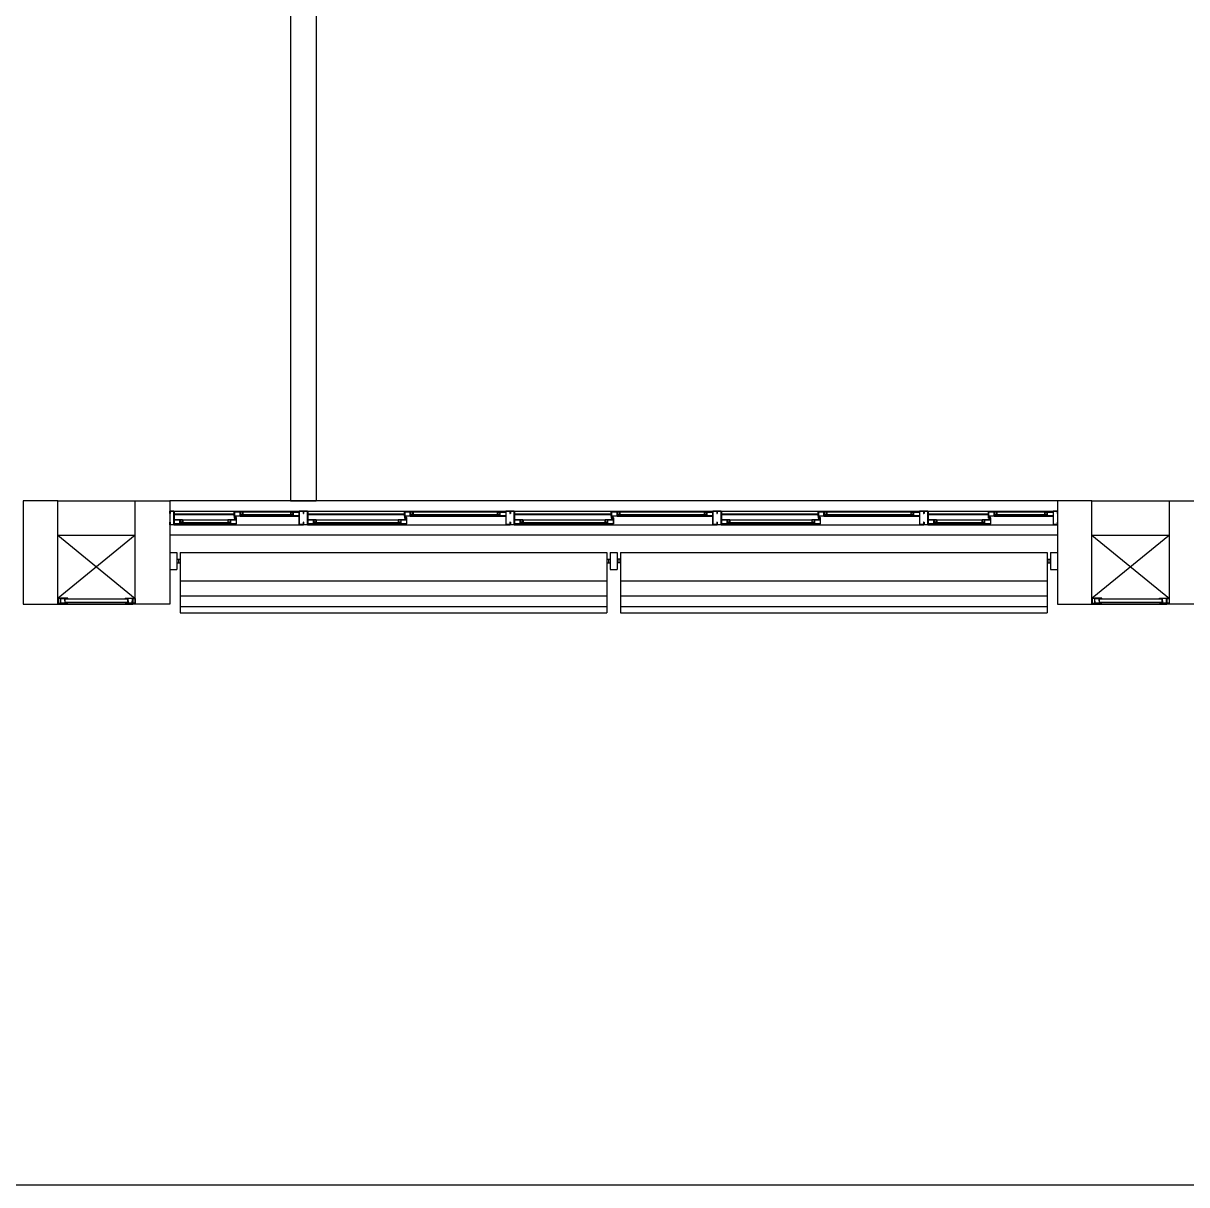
# Model space of a CAD drawing. Header units: millimetres. Extents: x 1887 to 2405, y 1100 to 1335.
# Drawn here: x 2166.76 to 2173.51, y 1251.63 to 1258.37 of the extents above; entities that cross this region are included whole.
import ezdxf

# ---------------------------------------------------------------- set-up
doc = ezdxf.new("R2010")
doc.units = ezdxf.units.MM
for name, color, linetype in [('AR-ALV', 2, 'Continuous'), ('AR-CALÇADA', 1, 'Continuous'), ('AR-ESQ', 1, 'Continuous'), ('AR-ESTC', 3, 'Continuous'), ('AR-PORTA', 1, 'Continuous'), ('AR-SHAFT', 1, 'Continuous'), ('BR-LINHAS', 1, 'Continuous'), ('BR-MONTANTE', 242, 'Continuous'), ('BR-PAINEL', 1, 'Continuous'), ('BR-SUPORTE', 1, 'Continuous'), ('DT-ESQ-BAGUETE-C', 2, 'Continuous'), ('DT-ESQ-BAGUETE-V', 1, 'Continuous'), ('DT-ESQ-CHAPA DOBRADA-V', 1, 'Continuous'), ('DT-ESQ-PERFIL CADEIRA-C', 2, 'Continuous'), ('DT-ESQ-PERFIL CADEIRA-V', 1, 'Continuous'), ('DT-ESQ-PERFIL U SIMPLES-C', 2, 'Continuous'), ('DT-ESQ-PERFIL U-C', 2, 'Continuous'), ('DT-ESQ-PERFIL U-V', 1, 'Continuous'), ('DT-ESQ-VENEZIANA-C', 2, 'Continuous'), ('DT-ESQ-VENEZIANA-V', 2, 'Continuous'), ('DT-ESQ-VIDRO-C', 2, 'Continuous')]:
    doc.layers.add(name, color=color, linetype=linetype)

# ---------------------------------------------------------------- blocks, each defined once
blk = doc.blocks.new('EF40-P')
at = {"layer": 'DT-ESQ-BAGUETE-C', "color": 2, "ltscale": 0.1}
for points in [[(0.4225, -0.08), (0.409, -0.08), (0.409, -0.0785), (0.422, -0.0785, 0.414214), (0.4225, -0.078), (0.4225, -0.067, 0.414214), (0.422, -0.0665), (0.409, -0.0665), (0.409, -0.065), (0.4225, -0.065, -0.414214), (0.424, -0.0665), (0.424, -0.0785, -0.414214)], [(0.7015, -0.08), (0.715, -0.08), (0.715, -0.0785), (0.702, -0.0785, -0.414214), (0.7015, -0.078), (0.7015, -0.067, -0.414214), (0.702, -0.0665), (0.715, -0.0665), (0.715, -0.065), (0.7015, -0.065, 0.414214), (0.7, -0.0665), (0.7, -0.0785, 0.414214)], [(1.41, -0.08), (1.3965, -0.08), (1.3965, -0.0785), (1.4095, -0.0785, 0.414214), (1.41, -0.078), (1.41, -0.067, 0.414214), (1.4095, -0.0665), (1.3965, -0.0665), (1.3965, -0.065), (1.41, -0.065, -0.414214), (1.4115, -0.0665), (1.4115, -0.0785, -0.414214)], [(1.9015, -0.08), (1.915, -0.08), (1.915, -0.0785), (1.902, -0.0785, -0.414214), (1.9015, -0.078), (1.9015, -0.067, -0.414214), (1.902, -0.0665), (1.915, -0.0665), (1.915, -0.065), (1.9015, -0.065, 0.414214), (1.9, -0.0665), (1.9, -0.0785, 0.414214)], [(2.61, -0.08), (2.5965, -0.08), (2.5965, -0.0785), (2.6095, -0.0785, 0.414214), (2.61, -0.078), (2.61, -0.067, 0.414214), (2.6095, -0.0665), (2.5965, -0.0665), (2.5965, -0.065), (2.61, -0.065, -0.414214), (2.6115, -0.0665), (2.6115, -0.0785, -0.414214)], [(3.1015, -0.08), (3.115, -0.08), (3.115, -0.0785), (3.102, -0.0785, -0.414214), (3.1015, -0.078), (3.1015, -0.067, -0.414214), (3.102, -0.0665), (3.115, -0.0665), (3.115, -0.065), (3.1015, -0.065, 0.414214), (3.1, -0.0665), (3.1, -0.0785, 0.414214)], [(3.81, -0.08), (3.7965, -0.08), (3.7965, -0.0785), (3.8095, -0.0785, 0.414214), (3.81, -0.078), (3.81, -0.067, 0.414214), (3.8095, -0.0665), (3.7965, -0.0665), (3.7965, -0.065), (3.81, -0.065, -0.414214), (3.8115, -0.0665), (3.8115, -0.0785, -0.414214)], [(4.3015, -0.08), (4.315, -0.08), (4.315, -0.0785), (4.302, -0.0785, -0.414214), (4.3015, -0.078), (4.3015, -0.067, -0.414214), (4.302, -0.0665), (4.315, -0.0665), (4.315, -0.065), (4.3015, -0.065, 0.414214), (4.3, -0.0665), (4.3, -0.0785, 0.414214)], [(4.7975, -0.08), (4.784, -0.08), (4.784, -0.0785), (4.797, -0.0785, 0.414214), (4.7975, -0.078), (4.7975, -0.067, 0.414214), (4.797, -0.0665), (4.784, -0.0665), (4.784, -0.065), (4.7975, -0.065, -0.414214), (4.799, -0.0665), (4.799, -0.0785, -0.414214)], [(5.0765, -0.08), (5.09, -0.08), (5.09, -0.0785), (5.077, -0.0785, -0.414214), (5.0765, -0.078), (5.0765, -0.067, -0.414214), (5.077, -0.0665), (5.09, -0.0665), (5.09, -0.065), (5.0765, -0.065, 0.414214), (5.075, -0.0665), (5.075, -0.0785, 0.414214)], [(0.0735, -0.125), (0.06, -0.125), (0.06, -0.1235), (0.073, -0.1235, 0.414214), (0.0735, -0.123), (0.0735, -0.112, 0.414214), (0.073, -0.1115), (0.06, -0.1115), (0.06, -0.11), (0.0735, -0.11, -0.414214), (0.075, -0.1115), (0.075, -0.1235, -0.414214)], [(0.339, -0.125), (0.3525, -0.125), (0.3525, -0.1235), (0.3395, -0.1235, -0.414214), (0.339, -0.123), (0.339, -0.112, -0.414214), (0.3395, -0.1115), (0.3525, -0.1115), (0.3525, -0.11), (0.339, -0.11, 0.414214), (0.3375, -0.1115), (0.3375, -0.1235, 0.414214)], [(0.8485, -0.125), (0.835, -0.125), (0.835, -0.1235), (0.848, -0.1235, 0.414214), (0.8485, -0.123), (0.8485, -0.112, 0.414214), (0.848, -0.1115), (0.835, -0.1115), (0.835, -0.11), (0.8485, -0.11, -0.414214), (0.85, -0.1115), (0.85, -0.1235, -0.414214)], [(1.3265, -0.125), (1.34, -0.125), (1.34, -0.1235), (1.327, -0.1235, -0.414214), (1.3265, -0.123), (1.3265, -0.112, -0.414214), (1.327, -0.1115), (1.34, -0.1115), (1.34, -0.11), (1.3265, -0.11, 0.414214), (1.325, -0.1115), (1.325, -0.1235, 0.414214)], [(2.0485, -0.125), (2.035, -0.125), (2.035, -0.1235), (2.048, -0.1235, 0.414214), (2.0485, -0.123), (2.0485, -0.112, 0.414214), (2.048, -0.1115), (2.035, -0.1115), (2.035, -0.11), (2.0485, -0.11, -0.414214), (2.05, -0.1115), (2.05, -0.1235, -0.414214)], [(2.5265, -0.125), (2.54, -0.125), (2.54, -0.1235), (2.527, -0.1235, -0.414214), (2.5265, -0.123), (2.5265, -0.112, -0.414214), (2.527, -0.1115), (2.54, -0.1115), (2.54, -0.11), (2.5265, -0.11, 0.414214), (2.525, -0.1115), (2.525, -0.1235, 0.414214)], [(3.2485, -0.125), (3.235, -0.125), (3.235, -0.1235), (3.248, -0.1235, 0.414214), (3.2485, -0.123), (3.2485, -0.112, 0.414214), (3.248, -0.1115), (3.235, -0.1115), (3.235, -0.11), (3.2485, -0.11, -0.414214), (3.25, -0.1115), (3.25, -0.1235, -0.414214)], [(3.7265, -0.125), (3.74, -0.125), (3.74, -0.1235), (3.727, -0.1235, -0.414214), (3.7265, -0.123), (3.7265, -0.112, -0.414214), (3.727, -0.1115), (3.74, -0.1115), (3.74, -0.11), (3.7265, -0.11, 0.414214), (3.725, -0.1115), (3.725, -0.1235, 0.414214)], [(4.4485, -0.125), (4.435, -0.125), (4.435, -0.1235), (4.448, -0.1235, 0.414214), (4.4485, -0.123), (4.4485, -0.112, 0.414214), (4.448, -0.1115), (4.435, -0.1115), (4.435, -0.11), (4.4485, -0.11, -0.414214), (4.45, -0.1115), (4.45, -0.1235, -0.414214)], [(4.714, -0.125), (4.7275, -0.125), (4.7275, -0.1235), (4.7145, -0.1235, -0.414214), (4.714, -0.123), (4.714, -0.112, -0.414214), (4.7145, -0.1115), (4.7275, -0.1115), (4.7275, -0.11), (4.714, -0.11, 0.414214), (4.7125, -0.1115), (4.7125, -0.1235, 0.414214)]]:
    blk.add_lwpolyline(points, format="xyb", close=True, dxfattribs=at)
at = {"layer": 'DT-ESQ-BAGUETE-V', "ltscale": 0.1}
for p, q in [((0.4225, -0.065), (0.7015, -0.065)), ((1.41, -0.065), (1.9015, -0.065)), ((2.61, -0.065), (3.1015, -0.065)), ((3.81, -0.065), (4.3015, -0.065)), ((4.7975, -0.065), (5.0765, -0.065))]:
    blk.add_line(p, q, dxfattribs=at)
at = {"layer": 'DT-ESQ-BAGUETE-V', "color": 1, "ltscale": 0.1}
for p, q in [((0.0735, -0.11), (0.339, -0.11)), ((0.8485, -0.11), (1.3265, -0.11)), ((2.0485, -0.11), (2.5265, -0.11)), ((3.2485, -0.11), (3.7265, -0.11)), ((4.4485, -0.11), (4.714, -0.11))]:
    blk.add_line(p, q, dxfattribs=at)
at = {"layer": 'DT-ESQ-CHAPA DOBRADA-V', "ltscale": 0.1}
for p, q in [((0.025, -0.077), (0.374, -0.077)), ((0.025, -0.08), (0.374, -0.08)), ((0.8, -0.077), (1.3615, -0.077)), ((0.8, -0.08), (1.3615, -0.08)), ((4.4, -0.077), (4.749, -0.077)), ((4.4, -0.08), (4.749, -0.08))]:
    blk.add_line(p, q, dxfattribs=at)
at = {"layer": 'DT-ESQ-CHAPA DOBRADA-V', "color": 1, "ltscale": 0.1}
for p, q in [((2, -0.077), (2.5615, -0.077)), ((2, -0.08), (2.5615, -0.08)), ((3.2, -0.077), (3.7615, -0.077)), ((3.2, -0.08), (3.7615, -0.08))]:
    blk.add_line(p, q, dxfattribs=at)
at = {"layer": 'DT-ESQ-PERFIL CADEIRA-C', "color": 2, "ltscale": 0.1}
for p, q in [((0.025, -0.1335), (0.0735, -0.1335)), ((0.3855, -0.1335), (0.339, -0.1335)), ((0.376, -0.0885), (0.4225, -0.0885)), ((0.75, -0.0885), (0.7015, -0.0885)), ((0.8, -0.1335), (0.8485, -0.1335)), ((1.373, -0.1335), (1.3265, -0.1335)), ((1.3635, -0.0885), (1.41, -0.0885)), ((1.95, -0.0885), (1.9015, -0.0885)), ((2, -0.1335), (2.0485, -0.1335)), ((2.573, -0.1335), (2.5265, -0.1335)), ((2.5635, -0.0885), (2.61, -0.0885)), ((3.15, -0.0885), (3.1015, -0.0885)), ((3.2, -0.1335), (3.2485, -0.1335)), ((3.773, -0.1335), (3.7265, -0.1335)), ((3.7635, -0.0885), (3.81, -0.0885)), ((4.35, -0.0885), (4.3015, -0.0885)), ((4.7605, -0.1335), (4.714, -0.1335)), ((4.751, -0.0885), (4.7975, -0.0885)), ((5.125, -0.0885), (5.0765, -0.0885))]:
    blk.add_line(p, q, dxfattribs=at)
at = {"layer": 'DT-ESQ-PERFIL CADEIRA-C', "ltscale": 0.1}
blk.add_line((4.4, -0.1335), (4.4485, -0.1335), dxfattribs=at)
at = {"layer": 'DT-ESQ-PERFIL CADEIRA-C', "color": 2, "ltscale": 0.1}
for points in [[(0.4225, -0.087, -1), (0.4225, -0.09), (0.376, -0.09, -0.414214), (0.374, -0.088), (0.374, -0.067, -0.414214), (0.376, -0.065), (0.4075, -0.065, -0.414214), (0.409, -0.0665), (0.409, -0.087)], [(0.409, -0.0885, -0.198913), (0.4079, -0.0881, -0.198913), (0.4075, -0.087), (0.4075, -0.067, 0.414214), (0.407, -0.0665), (0.376, -0.0665, 0.414214), (0.3755, -0.067), (0.3755, -0.088, 0.414214), (0.376, -0.0885)], [(0.7015, -0.09), (0.75, -0.09), (0.75, -0.0885), (0.715, -0.0885, 0.198912), (0.7161, -0.0881, 0.198913), (0.7165, -0.087), (0.7165, -0.067, -0.414214), (0.717, -0.0665), (0.75, -0.0665), (0.75, -0.065), (0.7165, -0.065, 0.414214), (0.715, -0.0665), (0.715, -0.0785), (0.715, -0.08), (0.715, -0.087), (0.7015, -0.087, 1)], [(1.41, -0.087, -1), (1.41, -0.09), (1.3635, -0.09, -0.414214), (1.3615, -0.088), (1.3615, -0.067, -0.414214), (1.3635, -0.065), (1.395, -0.065, -0.414214), (1.3965, -0.0665), (1.3965, -0.087)], [(1.3965, -0.0885, -0.198913), (1.3954, -0.0881, -0.198913), (1.395, -0.087), (1.395, -0.067, 0.414214), (1.3945, -0.0665), (1.3635, -0.0665, 0.414214), (1.363, -0.067), (1.363, -0.088, 0.414214), (1.3635, -0.0885)], [(1.9015, -0.09), (1.95, -0.09), (1.95, -0.0885), (1.915, -0.0885, 0.198912), (1.9161, -0.0881, 0.198913), (1.9165, -0.087), (1.9165, -0.067, -0.414214), (1.917, -0.0665), (1.95, -0.0665), (1.95, -0.065), (1.9165, -0.065, 0.414214), (1.915, -0.0665), (1.915, -0.0785), (1.915, -0.08), (1.915, -0.087), (1.9015, -0.087, 1)], [(2.61, -0.087, -1), (2.61, -0.09), (2.5635, -0.09, -0.414214), (2.5615, -0.088), (2.5615, -0.067, -0.414214), (2.5635, -0.065), (2.595, -0.065, -0.414214), (2.5965, -0.0665), (2.5965, -0.087)], [(2.5965, -0.0885, -0.198913), (2.5954, -0.0881, -0.198913), (2.595, -0.087), (2.595, -0.067, 0.414214), (2.5945, -0.0665), (2.5635, -0.0665, 0.414214), (2.563, -0.067), (2.563, -0.088, 0.414214), (2.5635, -0.0885)], [(3.1015, -0.09), (3.15, -0.09), (3.15, -0.0885), (3.115, -0.0885, 0.198912), (3.1161, -0.0881, 0.198913), (3.1165, -0.087), (3.1165, -0.067, -0.414214), (3.117, -0.0665), (3.15, -0.0665), (3.15, -0.065), (3.1165, -0.065, 0.414214), (3.115, -0.0665), (3.115, -0.0785), (3.115, -0.08), (3.115, -0.087), (3.1015, -0.087, 1)], [(3.81, -0.087, -1), (3.81, -0.09), (3.7635, -0.09, -0.414214), (3.7615, -0.088), (3.7615, -0.067, -0.414214), (3.7635, -0.065), (3.795, -0.065, -0.414214), (3.7965, -0.0665), (3.7965, -0.087)], [(3.7965, -0.0885, -0.198913), (3.7954, -0.0881, -0.198913), (3.795, -0.087), (3.795, -0.067, 0.414214), (3.7945, -0.0665), (3.7635, -0.0665, 0.414214), (3.763, -0.067), (3.763, -0.088, 0.414214), (3.7635, -0.0885)], [(4.3015, -0.09), (4.35, -0.09), (4.35, -0.0885), (4.315, -0.0885, 0.198912), (4.3161, -0.0881, 0.198913), (4.3165, -0.087), (4.3165, -0.067, -0.414214), (4.317, -0.0665), (4.35, -0.0665), (4.35, -0.065), (4.3165, -0.065, 0.414214), (4.315, -0.0665), (4.315, -0.0785), (4.315, -0.08), (4.315, -0.087), (4.3015, -0.087, 1)], [(4.7975, -0.087, -1), (4.7975, -0.09), (4.751, -0.09, -0.414214), (4.749, -0.088), (4.749, -0.067, -0.414214), (4.751, -0.065), (4.7825, -0.065, -0.414214), (4.784, -0.0665), (4.784, -0.087)], [(4.784, -0.0885, -0.198913), (4.7829, -0.0881, -0.198913), (4.7825, -0.087), (4.7825, -0.067, 0.414214), (4.782, -0.0665), (4.751, -0.0665, 0.414214), (4.7505, -0.067), (4.7505, -0.088, 0.414214), (4.751, -0.0885)], [(5.0765, -0.09), (5.125, -0.09), (5.125, -0.0885), (5.09, -0.0885, 0.198912), (5.0911, -0.0881, 0.198913), (5.0915, -0.087), (5.0915, -0.067, -0.414214), (5.092, -0.0665), (5.125, -0.0665), (5.125, -0.065), (5.0915, -0.065, 0.414214), (5.09, -0.0665), (5.09, -0.0785), (5.09, -0.08), (5.09, -0.087), (5.0765, -0.087, 1)], [(0.0735, -0.135), (0.025, -0.135), (0.025, -0.1335), (0.06, -0.1335, -0.198912), (0.0589, -0.1331, -0.198913), (0.0585, -0.132), (0.0585, -0.112, 0.414214), (0.058, -0.1115), (0.025, -0.1115), (0.025, -0.11), (0.0585, -0.11, -0.414214), (0.06, -0.1115), (0.06, -0.1235), (0.06, -0.125), (0.06, -0.132), (0.0735, -0.132, -1)], [(0.339, -0.132, 1), (0.339, -0.135), (0.3855, -0.135, 0.414214), (0.3875, -0.133), (0.3875, -0.112, 0.414214), (0.3855, -0.11), (0.354, -0.11, 0.414214), (0.3525, -0.1115), (0.3525, -0.132)], [(0.3525, -0.1335, 0.198913), (0.3536, -0.1331, 0.198913), (0.354, -0.132), (0.354, -0.112, -0.414214), (0.3545, -0.1115), (0.3855, -0.1115, -0.414214), (0.386, -0.112), (0.386, -0.133, -0.414214), (0.3855, -0.1335)], [(0.8485, -0.135), (0.8, -0.135), (0.8, -0.1335), (0.835, -0.1335, -0.198912), (0.8339, -0.1331, -0.198913), (0.8335, -0.132), (0.8335, -0.112, 0.414214), (0.833, -0.1115), (0.8, -0.1115), (0.8, -0.11), (0.8335, -0.11, -0.414214), (0.835, -0.1115), (0.835, -0.1235), (0.835, -0.125), (0.835, -0.132), (0.8485, -0.132, -1)], [(1.3265, -0.132, 1), (1.3265, -0.135), (1.373, -0.135, 0.414214), (1.375, -0.133), (1.375, -0.112, 0.414214), (1.373, -0.11), (1.3415, -0.11, 0.414214), (1.34, -0.1115), (1.34, -0.132)], [(1.34, -0.1335, 0.198913), (1.3411, -0.1331, 0.198913), (1.3415, -0.132), (1.3415, -0.112, -0.414214), (1.342, -0.1115), (1.373, -0.1115, -0.414214), (1.3735, -0.112), (1.3735, -0.133, -0.414214), (1.373, -0.1335)], [(2.0485, -0.135), (2, -0.135), (2, -0.1335), (2.035, -0.1335, -0.198912), (2.0339, -0.1331, -0.198913), (2.0335, -0.132), (2.0335, -0.112, 0.414214), (2.033, -0.1115), (2, -0.1115), (2, -0.11), (2.0335, -0.11, -0.414214), (2.035, -0.1115), (2.035, -0.1235), (2.035, -0.125), (2.035, -0.132), (2.0485, -0.132, -1)], [(2.5265, -0.132, 1), (2.5265, -0.135), (2.573, -0.135, 0.414214), (2.575, -0.133), (2.575, -0.112, 0.414214), (2.573, -0.11), (2.5415, -0.11, 0.414214), (2.54, -0.1115), (2.54, -0.132)], [(2.54, -0.1335, 0.198913), (2.5411, -0.1331, 0.198913), (2.5415, -0.132), (2.5415, -0.112, -0.414214), (2.542, -0.1115), (2.573, -0.1115, -0.414214), (2.5735, -0.112), (2.5735, -0.133, -0.414214), (2.573, -0.1335)], [(3.2485, -0.135), (3.2, -0.135), (3.2, -0.1335), (3.235, -0.1335, -0.198912), (3.2339, -0.1331, -0.198913), (3.2335, -0.132), (3.2335, -0.112, 0.414214), (3.233, -0.1115), (3.2, -0.1115), (3.2, -0.11), (3.2335, -0.11, -0.414214), (3.235, -0.1115), (3.235, -0.1235), (3.235, -0.125), (3.235, -0.132), (3.2485, -0.132, -1)], [(3.7265, -0.132, 1), (3.7265, -0.135), (3.773, -0.135, 0.414214), (3.775, -0.133), (3.775, -0.112, 0.414214), (3.773, -0.11), (3.7415, -0.11, 0.414214), (3.74, -0.1115), (3.74, -0.132)], [(3.74, -0.1335, 0.198913), (3.7411, -0.1331, 0.198913), (3.7415, -0.132), (3.7415, -0.112, -0.414214), (3.742, -0.1115), (3.773, -0.1115, -0.414214), (3.7735, -0.112), (3.7735, -0.133, -0.414214), (3.773, -0.1335)], [(4.4485, -0.135), (4.4, -0.135), (4.4, -0.1335), (4.435, -0.1335, -0.198912), (4.4339, -0.1331, -0.198913), (4.4335, -0.132), (4.4335, -0.112, 0.414214), (4.433, -0.1115), (4.4, -0.1115), (4.4, -0.11), (4.4335, -0.11, -0.414214), (4.435, -0.1115), (4.435, -0.1235), (4.435, -0.125), (4.435, -0.132), (4.4485, -0.132, -1)], [(4.714, -0.132, 1), (4.714, -0.135), (4.7605, -0.135, 0.414214), (4.7625, -0.133), (4.7625, -0.112, 0.414214), (4.7605, -0.11), (4.729, -0.11, 0.414214), (4.7275, -0.1115), (4.7275, -0.132)], [(4.7275, -0.1335, 0.198913), (4.7286, -0.1331, 0.198913), (4.729, -0.132), (4.729, -0.112, -0.414214), (4.7295, -0.1115), (4.7605, -0.1115, -0.414214), (4.761, -0.112), (4.761, -0.133, -0.414214), (4.7605, -0.1335)]]:
    blk.add_lwpolyline(points, format="xyb", close=True, dxfattribs=at)
at = {"layer": 'DT-ESQ-PERFIL CADEIRA-V', "ltscale": 0.1}
for p, q in [((0.4075, -0.09), (0.7015, -0.09)), ((1.395, -0.09), (1.9015, -0.09))]:
    blk.add_line(p, q, dxfattribs=at)
at = {"layer": 'DT-ESQ-PERFIL CADEIRA-V', "color": 1, "ltscale": 0.1}
for p, q in [((2.595, -0.09), (3.1015, -0.09)), ((3.795, -0.09), (4.3015, -0.09)), ((4.7825, -0.09), (5.0765, -0.09)), ((0.0735, -0.135), (0.339, -0.135)), ((0.8485, -0.135), (1.3265, -0.135)), ((2.0485, -0.135), (2.5265, -0.135)), ((4.4485, -0.135), (4.714, -0.135))]:
    blk.add_line(p, q, dxfattribs=at)
at = {"layer": 'DT-ESQ-PERFIL CADEIRA-V', "color": 2, "ltscale": 0.1}
blk.add_line((3.2485, -0.135), (3.7265, -0.135), dxfattribs=at)
at = {"layer": 'DT-ESQ-PERFIL U SIMPLES-C', "color": 2, "ltscale": 0.1}
for points in [[(0.376, -0.102), (0.384, -0.102), (0.384, -0.1005), (0.376, -0.1005, -0.414214), (0.3755, -0.1), (0.3755, -0.092, -0.414214), (0.376, -0.0915), (0.384, -0.0915), (0.384, -0.09), (0.376, -0.09, 0.414214), (0.374, -0.092), (0.374, -0.1, 0.414214)], [(0.3855, -0.098), (0.3775, -0.098), (0.3775, -0.0995), (0.3855, -0.0995, -0.414214), (0.386, -0.1), (0.386, -0.108, -0.414214), (0.3855, -0.1085), (0.3775, -0.1085), (0.3775, -0.11), (0.3855, -0.11, 0.414214), (0.3875, -0.108), (0.3875, -0.1, 0.414214)], [(1.3635, -0.102), (1.3715, -0.102), (1.3715, -0.1005), (1.3635, -0.1005, -0.414214), (1.363, -0.1), (1.363, -0.092, -0.414214), (1.3635, -0.0915), (1.3715, -0.0915), (1.3715, -0.09), (1.3635, -0.09, 0.414214), (1.3615, -0.092), (1.3615, -0.1, 0.414214)], [(1.373, -0.098), (1.365, -0.098), (1.365, -0.0995), (1.373, -0.0995, -0.414214), (1.3735, -0.1), (1.3735, -0.108, -0.414214), (1.373, -0.1085), (1.365, -0.1085), (1.365, -0.11), (1.373, -0.11, 0.414214), (1.375, -0.108), (1.375, -0.1, 0.414214)], [(2.5635, -0.102), (2.5715, -0.102), (2.5715, -0.1005), (2.5635, -0.1005, -0.414214), (2.563, -0.1), (2.563, -0.092, -0.414214), (2.5635, -0.0915), (2.5715, -0.0915), (2.5715, -0.09), (2.5635, -0.09, 0.414214), (2.5615, -0.092), (2.5615, -0.1, 0.414214)], [(2.573, -0.098), (2.565, -0.098), (2.565, -0.0995), (2.573, -0.0995, -0.414214), (2.5735, -0.1), (2.5735, -0.108, -0.414214), (2.573, -0.1085), (2.565, -0.1085), (2.565, -0.11), (2.573, -0.11, 0.414214), (2.575, -0.108), (2.575, -0.1, 0.414214)], [(3.7635, -0.102), (3.7715, -0.102), (3.7715, -0.1005), (3.7635, -0.1005, -0.414214), (3.763, -0.1), (3.763, -0.092, -0.414214), (3.7635, -0.0915), (3.7715, -0.0915), (3.7715, -0.09), (3.7635, -0.09, 0.414214), (3.7615, -0.092), (3.7615, -0.1, 0.414214)], [(3.773, -0.098), (3.765, -0.098), (3.765, -0.0995), (3.773, -0.0995, -0.414214), (3.7735, -0.1), (3.7735, -0.108, -0.414214), (3.773, -0.1085), (3.765, -0.1085), (3.765, -0.11), (3.773, -0.11, 0.414214), (3.775, -0.108), (3.775, -0.1, 0.414214)], [(4.751, -0.102), (4.759, -0.102), (4.759, -0.1005), (4.751, -0.1005, -0.414214), (4.7505, -0.1), (4.7505, -0.092, -0.414214), (4.751, -0.0915), (4.759, -0.0915), (4.759, -0.09), (4.751, -0.09, 0.414214), (4.749, -0.092), (4.749, -0.1, 0.414214)], [(4.7605, -0.098), (4.7525, -0.098), (4.7525, -0.0995), (4.7605, -0.0995, -0.414214), (4.761, -0.1), (4.761, -0.108, -0.414214), (4.7605, -0.1085), (4.7525, -0.1085), (4.7525, -0.11), (4.7605, -0.11, 0.414214), (4.7625, -0.108), (4.7625, -0.1, 0.414214)]]:
    blk.add_lwpolyline(points, format="xyb", close=True, dxfattribs=at)
at = {"layer": 'DT-ESQ-PERFIL U-C', "color": 2, "ltscale": 0.1}
for points in [[(0, -0.0615, -0.414214), (0.0015, -0.06), (0.0235, -0.06, -0.414214), (0.025, -0.0615), (0.025, -0.1385, -0.414214), (0.0235, -0.14), (0.0015, -0.14, -0.414214), (0, -0.1385), (0, -0.125), (0.0015, -0.125), (0.0015, -0.138, 0.414214), (0.002, -0.1385), (0.023, -0.1385, 0.414214), (0.0235, -0.138), (0.0235, -0.062, 0.414214), (0.023, -0.0615), (0.002, -0.0615, 0.414214), (0.0015, -0.062), (0.0015, -0.075), (0, -0.075)], [(0.775, -0.0615, 0.414214), (0.7735, -0.06), (0.7515, -0.06, 0.414214), (0.75, -0.0615), (0.75, -0.1385, 0.414214), (0.7515, -0.14), (0.7735, -0.14, 0.414214), (0.775, -0.1385), (0.775, -0.125), (0.7735, -0.125), (0.7735, -0.138, -0.414214), (0.773, -0.1385), (0.752, -0.1385, -0.414214), (0.7515, -0.138), (0.7515, -0.062, -0.414214), (0.752, -0.0615), (0.773, -0.0615, -0.414214), (0.7735, -0.062), (0.7735, -0.075), (0.775, -0.075)], [(0.775, -0.0615, -0.414214), (0.7765, -0.06), (0.7985, -0.06, -0.414214), (0.8, -0.0615), (0.8, -0.1385, -0.414214), (0.7985, -0.14), (0.7765, -0.14, -0.414214), (0.775, -0.1385), (0.775, -0.125), (0.7765, -0.125), (0.7765, -0.138, 0.414214), (0.777, -0.1385), (0.798, -0.1385, 0.414214), (0.7985, -0.138), (0.7985, -0.062, 0.414214), (0.798, -0.0615), (0.777, -0.0615, 0.414214), (0.7765, -0.062), (0.7765, -0.075), (0.775, -0.075)], [(1.975, -0.0615, 0.414214), (1.9735, -0.06), (1.9515, -0.06, 0.414214), (1.95, -0.0615), (1.95, -0.1385, 0.414214), (1.9515, -0.14), (1.9735, -0.14, 0.414214), (1.975, -0.1385), (1.975, -0.125), (1.9735, -0.125), (1.9735, -0.138, -0.414214), (1.973, -0.1385), (1.952, -0.1385, -0.414214), (1.9515, -0.138), (1.9515, -0.062, -0.414214), (1.952, -0.0615), (1.973, -0.0615, -0.414214), (1.9735, -0.062), (1.9735, -0.075), (1.975, -0.075)], [(1.975, -0.0615, -0.414214), (1.9765, -0.06), (1.9985, -0.06, -0.414214), (2, -0.0615), (2, -0.1385, -0.414214), (1.9985, -0.14), (1.9765, -0.14, -0.414214), (1.975, -0.1385), (1.975, -0.125), (1.9765, -0.125), (1.9765, -0.138, 0.414214), (1.977, -0.1385), (1.998, -0.1385, 0.414214), (1.9985, -0.138), (1.9985, -0.062, 0.414214), (1.998, -0.0615), (1.977, -0.0615, 0.414214), (1.9765, -0.062), (1.9765, -0.075), (1.975, -0.075)], [(3.175, -0.0615, 0.414214), (3.1735, -0.06), (3.1515, -0.06, 0.414214), (3.15, -0.0615), (3.15, -0.1385, 0.414214), (3.1515, -0.14), (3.1735, -0.14, 0.414214), (3.175, -0.1385), (3.175, -0.125), (3.1735, -0.125), (3.1735, -0.138, -0.414214), (3.173, -0.1385), (3.152, -0.1385, -0.414214), (3.1515, -0.138), (3.1515, -0.062, -0.414214), (3.152, -0.0615), (3.173, -0.0615, -0.414214), (3.1735, -0.062), (3.1735, -0.075), (3.175, -0.075)], [(3.175, -0.0615, -0.414214), (3.1765, -0.06), (3.1985, -0.06, -0.414214), (3.2, -0.0615), (3.2, -0.1385, -0.414214), (3.1985, -0.14), (3.1765, -0.14, -0.414214), (3.175, -0.1385), (3.175, -0.125), (3.1765, -0.125), (3.1765, -0.138, 0.414214), (3.177, -0.1385), (3.198, -0.1385, 0.414214), (3.1985, -0.138), (3.1985, -0.062, 0.414214), (3.198, -0.0615), (3.177, -0.0615, 0.414214), (3.1765, -0.062), (3.1765, -0.075), (3.175, -0.075)], [(4.375, -0.0615, 0.414214), (4.3735, -0.06), (4.3515, -0.06, 0.414214), (4.35, -0.0615), (4.35, -0.1385, 0.414214), (4.3515, -0.14), (4.3735, -0.14, 0.414214), (4.375, -0.1385), (4.375, -0.125), (4.3735, -0.125), (4.3735, -0.138, -0.414214), (4.373, -0.1385), (4.352, -0.1385, -0.414214), (4.3515, -0.138), (4.3515, -0.062, -0.414214), (4.352, -0.0615), (4.373, -0.0615, -0.414214), (4.3735, -0.062), (4.3735, -0.075), (4.375, -0.075)], [(4.375, -0.0615, -0.414214), (4.3765, -0.06), (4.3985, -0.06, -0.414214), (4.4, -0.0615), (4.4, -0.1385, -0.414214), (4.3985, -0.14), (4.3765, -0.14, -0.414214), (4.375, -0.1385), (4.375, -0.125), (4.3765, -0.125), (4.3765, -0.138, 0.414214), (4.377, -0.1385), (4.398, -0.1385, 0.414214), (4.3985, -0.138), (4.3985, -0.062, 0.414214), (4.398, -0.0615), (4.377, -0.0615, 0.414214), (4.3765, -0.062), (4.3765, -0.075), (4.375, -0.075)], [(5.15, -0.0615, 0.414214), (5.1485, -0.06), (5.1265, -0.06, 0.414214), (5.125, -0.0615), (5.125, -0.1385, 0.414214), (5.1265, -0.14), (5.1485, -0.14, 0.414214), (5.15, -0.1385), (5.15, -0.125), (5.1485, -0.125), (5.1485, -0.138, -0.414214), (5.148, -0.1385), (5.127, -0.1385, -0.414214), (5.1265, -0.138), (5.1265, -0.062, -0.414214), (5.127, -0.0615), (5.148, -0.0615, -0.414214), (5.1485, -0.062), (5.1485, -0.075), (5.15, -0.075)]]:
    blk.add_lwpolyline(points, format="xyb", close=True, dxfattribs=at)
at = {"layer": 'DT-ESQ-PERFIL U-V', "color": 1, "ltscale": 0.1}
for p, q in [((0.0235, -0.06), (0.7515, -0.06)), ((0.7985, -0.06), (1.9515, -0.06)), ((1.9985, -0.06), (3.1515, -0.06)), ((4.3985, -0.06), (5.1265, -0.06)), ((0.0235, -0.14), (0.7515, -0.14)), ((0.7985, -0.14), (1.9515, -0.14)), ((1.9985, -0.14), (3.1515, -0.14)), ((4.3985, -0.14), (5.1265, -0.14))]:
    blk.add_line(p, q, dxfattribs=at)
at = {"layer": 'DT-ESQ-PERFIL U-V', "ltscale": 0.1}
for p, q in [((3.1985, -0.06), (4.3515, -0.06)), ((3.1985, -0.14), (4.3515, -0.14))]:
    blk.add_line(p, q, dxfattribs=at)
at = {"layer": 'DT-ESQ-VIDRO-C', "ltscale": 0.1}
for points in [[(0.063, -0.13), (0.063, -0.127), (0.3495, -0.127), (0.3495, -0.13)], [(0.7125, -0.085), (0.7125, -0.082), (0.4115, -0.082), (0.4115, -0.085)], [(0.838, -0.13), (0.838, -0.127), (1.337, -0.127), (1.337, -0.13)], [(1.9125, -0.085), (1.9125, -0.082), (1.399, -0.082), (1.399, -0.085)], [(2.038, -0.13), (2.038, -0.127), (2.537, -0.127), (2.537, -0.13)], [(3.1125, -0.085), (3.1125, -0.082), (2.599, -0.082), (2.599, -0.085)], [(3.238, -0.13), (3.238, -0.127), (3.737, -0.127), (3.737, -0.13)], [(4.3125, -0.085), (4.3125, -0.082), (3.799, -0.082), (3.799, -0.085)], [(4.438, -0.13), (4.438, -0.127), (4.7245, -0.127), (4.7245, -0.13)], [(5.0875, -0.085), (5.0875, -0.082), (4.7865, -0.082), (4.7865, -0.085)]]:
    blk.add_lwpolyline(points, close=True, dxfattribs=at)
blk = doc.blocks.new('BR-MODULO1')
at = {"layer": 'BR-LINHAS'}
for p, q in [((0.06, -0.2648), (2.535, -0.2648)), ((2.615, -0.2648), (5.09, -0.2648)), ((0.06, -0.3524), (2.535, -0.3524)), ((2.615, -0.3524), (5.09, -0.3524)), ((0.06, -0.4147), (2.535, -0.4147)), ((2.615, -0.4147), (5.09, -0.4147))]:
    blk.add_line(p, q, dxfattribs=at)
at = {"layer": 'BR-MONTANTE'}
for p, q in [((0, -0.1), (0, -0.2)), ((0, -0.1), (0.04, -0.1)), ((0.04, -0.1), (0.04, -0.2)), ((2.5547, -0.1), (2.5947, -0.1)), ((2.5547, -0.1), (2.5547, -0.2)), ((2.5947, -0.1), (2.5947, -0.2)), ((5.11, -0.1), (5.11, -0.2)), ((5.11, -0.1), (5.15, -0.1)), ((5.15, -0.1), (5.15, -0.2)), ((0, -0.2), (0.04, -0.2)), ((2.5547, -0.2), (2.5947, -0.2)), ((5.11, -0.2), (5.15, -0.2))]:
    blk.add_line(p, q, dxfattribs=at)
at = {"layer": 'BR-PAINEL'}
for p, q in [((0.06, -0.1), (2.535, -0.1)), ((0.06, -0.1), (0.06, -0.45)), ((2.535, -0.1), (2.535, -0.45)), ((2.615, -0.1), (2.615, -0.45)), ((2.615, -0.1), (5.09, -0.1)), ((5.09, -0.1), (5.09, -0.45)), ((0.06, -0.45), (2.535, -0.45)), ((2.615, -0.45), (5.09, -0.45))]:
    blk.add_line(p, q, dxfattribs=at)
at = {"layer": 'BR-SUPORTE'}
for p, q in [((0.04, -0.14), (0.06, -0.14)), ((0.04, -0.16), (0.06, -0.16)), ((0.05, -0.14), (0.05, -0.16)), ((2.5347, -0.14), (2.5547, -0.14)), ((2.5347, -0.16), (2.5547, -0.16)), ((2.5447, -0.14), (2.5447, -0.16)), ((2.6147, -0.14), (2.5947, -0.14)), ((2.6147, -0.16), (2.5947, -0.16)), ((2.6047, -0.14), (2.6047, -0.16)), ((5.09, -0.14), (5.11, -0.14)), ((5.09, -0.16), (5.11, -0.16)), ((5.1, -0.14), (5.1, -0.16))]:
    blk.add_line(p, q, dxfattribs=at)
blk = doc.blocks.new('EF01C-P')
at = {"layer": 'DT-ESQ-BAGUETE-C', "ltscale": 0.1}
for points in [[(0.0015, 0.035), (0.015, 0.035), (0.015, 0.0335), (0.0015, 0.0335), (0.0015, 0.005), (0.015, 0.005), (0.015, 0.0035), (0.0015, 0.0035, -0.414214), (0, 0.005), (0, 0.0335, -0.414214)], [(0.4485, 0.035), (0.435, 0.035), (0.435, 0.0335), (0.4485, 0.0335), (0.4485, 0.005), (0.435, 0.005), (0.435, 0.0035), (0.4485, 0.0035, 0.414214), (0.45, 0.005), (0.45, 0.0335, 0.414214)]]:
    blk.add_lwpolyline(points, format="xyb", close=True, dxfattribs=at)
at = {"layer": 'DT-ESQ-PERFIL CADEIRA-C', "ltscale": 0.1}
for points in [[(0.01, 0.0015), (0.01, 0.003), (0.0015, 0.003, 1), (0.0015, 0), (0.015, 0, 0.414214), (0.0165, 0.0015), (0.0165, 0.0335), (0.043, 0.0335)], [(0.043, 0.0065), (0.018, 0.0065), (0.018, 0.0165), (0.0165, 0.0165), (0.0165, 0.0065, 0.414214), (0.018, 0.005), (0.043, 0.005), (0.0565, 0.005, 1), (0.0565, 0.008), (0.043, 0.008), (0.043, 0.02), (0.043, 0.032), (0.0565, 0.032, 1), (0.0565, 0.035), (0.043, 0.035), (0.0165, 0.035, 0.414214), (0.015, 0.0335), (0.015, 0.0015), (0.0015, 0.0015)], [(0.0415, 0.02), (0.0415, 0.032, -0.414214), (0.043, 0.0335), (0.0565, 0.0335)], [(0.0415, 0.02), (0.0415, 0.008, 0.414214), (0.043, 0.0065), (0.0565, 0.0065)], [(0.407, 0.0065), (0.432, 0.0065), (0.432, 0.0165), (0.4335, 0.0165), (0.4335, 0.0065, -0.414214), (0.432, 0.005), (0.407, 0.005), (0.3935, 0.005, -1), (0.3935, 0.008), (0.407, 0.008), (0.407, 0.02), (0.407, 0.032), (0.3935, 0.032, -1), (0.3935, 0.035), (0.407, 0.035), (0.4335, 0.035, -0.414214), (0.435, 0.0335), (0.435, 0.0015), (0.4485, 0.0015)], [(0.4085, 0.02), (0.4085, 0.032, 0.414214), (0.407, 0.0335), (0.3935, 0.0335)], [(0.4085, 0.02), (0.4085, 0.008, -0.414214), (0.407, 0.0065), (0.3935, 0.0065)], [(0.44, 0.0015), (0.44, 0.003), (0.4485, 0.003, -1), (0.4485, 0), (0.435, 0, -0.414214), (0.4335, 0.0015), (0.4335, 0.0335), (0.407, 0.0335)]]:
    blk.add_lwpolyline(points, format="xyb", dxfattribs=at)
at = {"layer": 'DT-ESQ-PERFIL CADEIRA-V', "ltscale": 0.1}
blk.add_line((0.015, 0), (0.435, 0), dxfattribs=at)
at = {"layer": 'DT-ESQ-VENEZIANA-C', "ltscale": 0.1}
for p, q in [((0.043, 0.0105), (0.407, 0.0105)), ((0.043, 0.009), (0.407, 0.009))]:
    blk.add_line(p, q, dxfattribs=at)
at = {"layer": 'DT-ESQ-VENEZIANA-V', "ltscale": 0.1}
blk.add_line((0.043, 0.031), (0.407, 0.031), dxfattribs=at)

msp = doc.modelspace()

# ---------------------------------------------------------------- linework, layer by layer
at = {"layer": 'AR-ALV'}
for p, q in [((2168.3097, 1263.9235), (2168.3097, 1255.5985)), ((2168.4597, 1263.9235), (2168.4597, 1255.5985)), ((2166.9597, 1255.5985), (2167.4097, 1255.5985)), ((2168.3097, 1255.5985), (2168.4597, 1255.5985)), ((2172.9597, 1255.5985), (2173.4097, 1255.5985)), ((2166.9597, 1255.3985), (2167.4097, 1255.3985)), ((2172.9597, 1255.3985), (2173.4097, 1255.3985))]:
    msp.add_line(p, q, dxfattribs=at)
at = {"layer": 'AR-CALÇADA'}
msp.add_line((2143.8347, 1251.6297), (2201.764, 1251.6297), dxfattribs=at)
at = {"layer": 'AR-ESQ'}
for p, q in [((2172.7597, 1255.5985), (2167.6097, 1255.5985)), ((2172.7597, 1255.3985), (2167.6097, 1255.3985))]:
    msp.add_line(p, q, dxfattribs=at)
at = {"layer": 'AR-ESTC'}
for points in [[(2166.9597, 1255.5985), (2166.7597, 1255.5985), (2166.7597, 1254.9985), (2166.9597, 1254.9985)], [(2167.4097, 1255.5985), (2167.6097, 1255.5985), (2167.6097, 1254.9985), (2167.4097, 1254.9985)], [(2172.9597, 1255.5985), (2172.7597, 1255.5985), (2172.7597, 1254.9985), (2172.9597, 1254.9985)], [(2173.4097, 1255.5985), (2173.6097, 1255.5985), (2173.6097, 1254.9985), (2173.4097, 1254.9985)]]:
    msp.add_lwpolyline(points, close=True, dxfattribs=at)
at = {"layer": 'AR-SHAFT'}
for p, q in [((2166.9597, 1255.3985), (2167.4097, 1255.032)), ((2167.4097, 1255.3985), (2166.9612, 1255.0335)), ((2172.9597, 1255.3985), (2173.4097, 1255.032)), ((2173.4097, 1255.3985), (2172.9612, 1255.0335))]:
    msp.add_line(p, q, dxfattribs=at)

# ---------------------------------------------------------------- block references
at = {"layer": 'AR-ESQ'}
for name, p in [('EF40-P', (2167.6097, 1255.5985)), ('EF01C-P', (2166.9597, 1254.9985)), ('EF01C-P', (2172.9597, 1254.9985))]:
    msp.add_blockref(name, p, dxfattribs=at)
at = {"layer": 'AR-PORTA'}
msp.add_blockref('BR-MODULO1', (2167.6097, 1255.3985), dxfattribs=at)

doc.saveas('drawing.dxf')
